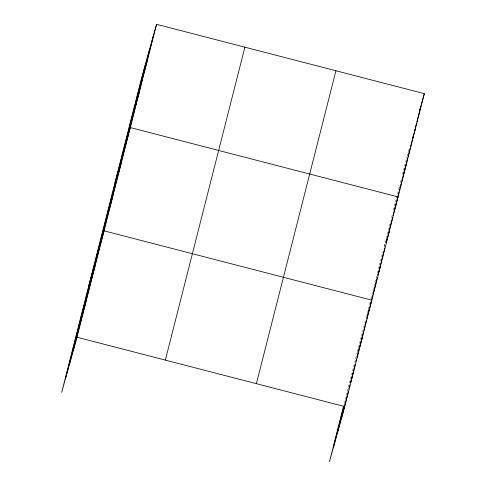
<?xml version="1.0" encoding="UTF-8"?>
<svg xmlns="http://www.w3.org/2000/svg" width="486" height="486" viewBox="0 0 486 486"><rect width="100%" height="100%" fill="white"/><g stroke="black" fill="none" stroke-linecap="round" stroke-linejoin="round"><path stroke-width="0.36" stroke-dasharray="2.43 1.82" d="M344.185 403.799L356.511 355.309M361.171 336.998L356.888 353.844L359.063 346.105M361.353 336.263L363.589 327.479M363.777 326.744L365.265 320.888M366.013 317.953L368.06 309.898M368.242 309.169L369.919 302.578M370.848 298.914L373.643 287.931M374.02 286.461L377.185 274.013M377.367 273.278L382.768 252.04M384.074 246.912L389.098 227.138M389.286 226.409L390.592 221.282M391.522 217.619L392.451 213.955M393.381 210.298L399.711 185.397M400.458 182.469L401.576 178.07M402.505 174.413L406.976 156.832M407.165 156.103L408.835 149.512M347.927 390.361L348.662 387.47M348.845 386.741L349.95 382.403M355.102 362.137L355.473 360.685M399.358 188.082L399.729 186.618M384.341 246.378L385.714 241.421"/><path stroke-width="0.73" d="M65.616 378.187L145.174 65.264M69.662 363.601L149.22 50.678M73.586 349.44L153.151 36.517M156.541 24.3L141.25 79.425L61.686 392.348L76.976 337.223L156.541 24.3L424.314 93.652L344.75 406.575L329.459 461.7L343.632 405.968M165.343 360.108L244.901 47.185M256.383 383.685L335.948 70.762M333.39 447.539L343.875 406.284M337.436 432.947L344.246 406.168M341.36 418.786L348.353 391.285M349.276 387.67L349.829 385.495M350.564 382.603L355.163 364.506M356.086 360.885L356.633 358.717M357.003 357.271L358.109 352.927M358.474 351.481L359.215 348.584M363.443 331.938L359.397 347.861L362.787 335.644M363.814 330.492L364.919 326.149M365.284 324.697L366.389 320.359M366.76 318.907L368.412 312.395M369.718 307.267L368.601 311.666L371.802 300.178L104.028 230.832L88.738 285.956M370.648 303.604L371.207 301.411M371.577 299.947L372.695 295.549M373.066 294.085L377.166 277.974M377.908 275.046L379.025 270.647M379.402 269.183L384.803 247.945M386.662 240.625L387.779 236.226M388.15 234.762L392.621 217.187M392.992 215.723L394.668 209.132M394.857 208.397L396.533 201.805M396.904 200.341L398.951 192.286M399.322 190.822L399.881 188.623M400.257 187.159L401.375 182.766M401.746 181.302L403.423 174.711M406.211 163.721L403.605 173.976L406.806 162.494M406.588 162.257L407.705 157.865M408.076 156.401L410.123 148.345M410.494 146.881L412.171 140.29M413.477 135.163L412.359 139.555L415.56 128.073M414.406 131.499L414.965 129.3M415.336 127.836L416.453 123.444M416.83 121.98L420.925 105.869M144.397 70.938L147.787 58.721M135.649 105.359L139.032 93.142M114.994 182.693L130.284 127.563L398.058 196.915L394.869 208.415M118.141 174.201L121.53 161.984M109.393 208.622L112.776 196.405M91.623 278.508L95.013 266.292M82.608 313.974L85.992 301.757M419.746 110.115L420.335 107.989M421.125 105.146L424.314 93.652M386.115 242.836L389.304 231.336M377.962 275.1L380.55 265.757M367.234 316.641L367.823 314.521M350.576 382.603L353.765 371.11M76.976 337.223L344.75 406.575"/></g></svg>
